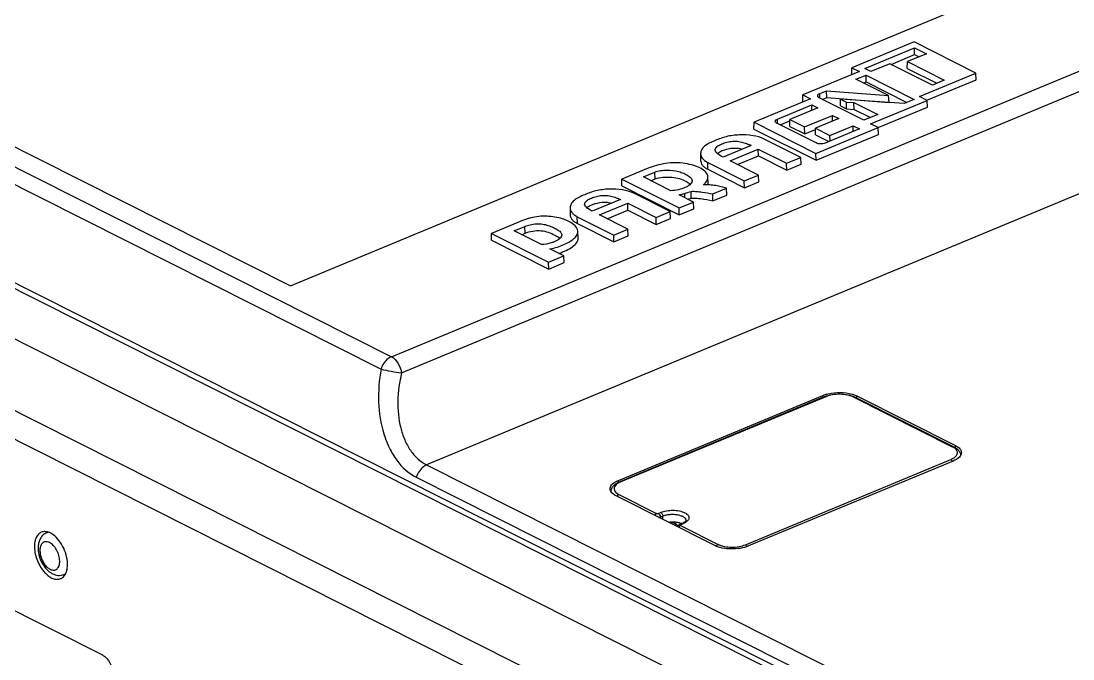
# Model space of a CAD drawing. Header units: millimetres. Extents: x -1493 to -686, y 1310 to 1867.
# Drawn here: x -831.47 to -790.02, y 1758.38 to 1783.52 of the extents above; entities that cross this region are included whole.
import ezdxf

# ---------------------------------------------------------------- set-up
doc = ezdxf.new("R2010")
doc.units = ezdxf.units.MM
doc.layers.get('0').update_dxf_attribs({"linetype": 'CONTINUOUS'})

msp = doc.modelspace()

# ---------------------------------------------------------------- linework, layer by layer
at = {"color": 7, "linetype": 'Continuous'}
for p, q in [((-820.86, 1773.084), (-790.599, 1785.654)), ((-816.88, 1770.294), (-784.91, 1783.573)), ((-842.073, 1782.982), (-816.88, 1770.294)), ((-816.481, 1769.653), (-784.511, 1782.932)), ((-842.478, 1782.494), (-817.286, 1769.806)), ((-839.81, 1782.628), (-820.86, 1773.084)), ((-796.284, 1782.702), (-798.733, 1781.685)), ((-793.844, 1781.474), (-796.284, 1782.702)), ((-798.228, 1781.655), (-796.265, 1782.471)), ((-797.185, 1781.816), (-796.26, 1782.2)), ((-795.796, 1782.235), (-796.548, 1781.923)), ((-796.26, 1782.2), (-796.265, 1782.471)), ((-796.265, 1782.471), (-795.796, 1782.235)), ((-796.26, 1782.2), (-796.088, 1782.114)), ((-798.734, 1781.418), (-798.733, 1781.685)), ((-798.733, 1781.685), (-798.433, 1781.534)), ((-797.984, 1781.532), (-798.228, 1781.655)), ((-797.234, 1781.84), (-797.984, 1781.532)), ((-795.559, 1781.001), (-797.234, 1781.84)), ((-796.55, 1781.656), (-796.548, 1781.923)), ((-796.55, 1781.656), (-795.392, 1781.07)), ((-796.548, 1781.923), (-795.101, 1781.191)), ((-798.433, 1781.534), (-800.661, 1780.609)), ((-798.573, 1781.227), (-798.177, 1781.391)), ((-798.172, 1781.121), (-798.177, 1781.391)), ((-798.177, 1781.391), (-796.28, 1780.436)), ((-796.072, 1780.548), (-793.844, 1781.474)), ((-793.831, 1781.206), (-793.844, 1781.474)), ((-797.286, 1780.582), (-798.573, 1781.227)), ((-798.276, 1781.078), (-798.172, 1781.121)), ((-798.172, 1781.121), (-796.569, 1780.313)), ((-795.774, 1780.4), (-793.831, 1781.206)), ((-795.101, 1781.191), (-795.559, 1781.001)), ((-800.362, 1780.458), (-802.59, 1779.533)), ((-800.663, 1780.342), (-800.661, 1780.609)), ((-800.661, 1780.609), (-800.362, 1780.458)), ((-798.258, 1779.615), (-800.019, 1780.502)), ((-799.997, 1780.662), (-799.732, 1780.773)), ((-799.991, 1780.488), (-799.997, 1780.662)), ((-799.886, 1780.435), (-799.725, 1780.503)), ((-799.725, 1780.503), (-799.732, 1780.773)), ((-799.732, 1780.773), (-797.286, 1780.582)), ((-799.725, 1780.503), (-797.266, 1780.311)), ((-799.184, 1780.182), (-799.176, 1780.445)), ((-799.176, 1780.445), (-798.944, 1780.328)), ((-796.674, 1780.269), (-799.176, 1780.445)), ((-797.266, 1780.311), (-797.286, 1780.582)), ((-796.28, 1780.436), (-796.674, 1780.269)), ((-795.773, 1780.397), (-796.072, 1780.548)), ((-781.51, 1780.144), (-815.491, 1766.03)), ((-801.669, 1779.657), (-800.315, 1780.219)), ((-800.073, 1780.097), (-801.172, 1779.64)), ((-800.31, 1779.998), (-800.315, 1780.219)), ((-800.315, 1780.219), (-800.073, 1780.097)), ((-799.184, 1780.182), (-798.941, 1780.059)), ((-798.941, 1780.059), (-798.944, 1780.328)), ((-798.944, 1780.328), (-798.652, 1780.31)), ((-798.941, 1780.059), (-798.649, 1780.041)), ((-798.649, 1780.041), (-798.652, 1780.31)), ((-798.652, 1780.31), (-797.713, 1779.841)), ((-798.649, 1780.041), (-798.006, 1779.72)), ((-798.001, 1779.472), (-795.773, 1780.397)), ((-797.702, 1779.323), (-795.759, 1780.13)), ((-795.759, 1780.13), (-795.773, 1780.397)), ((-801.663, 1779.482), (-801.669, 1779.657)), ((-801.559, 1779.43), (-801.172, 1779.59)), ((-801.174, 1779.373), (-801.172, 1779.64)), ((-801.172, 1779.64), (-800.595, 1779.35)), ((-800.595, 1779.35), (-799.496, 1779.806)), ((-799.254, 1779.685), (-800.171, 1779.304)), ((-799.492, 1779.586), (-799.496, 1779.806)), ((-799.496, 1779.806), (-799.254, 1779.685)), ((-797.713, 1779.841), (-798.258, 1779.615)), ((-843.606, 1779.185), (-779.002, 1746.647)), ((-802.591, 1779.266), (-802.59, 1779.533)), ((-802.591, 1779.266), (-800.144, 1778.033)), ((-802.59, 1779.533), (-800.15, 1778.304)), ((-800.139, 1778.717), (-801.693, 1779.497)), ((-801.174, 1779.373), (-800.59, 1779.079)), ((-800.59, 1779.079), (-800.595, 1779.35)), ((-800.59, 1779.079), (-800.172, 1779.253)), ((-800.173, 1779.037), (-800.171, 1779.304)), ((-800.171, 1779.304), (-799.599, 1779.016)), ((-800.15, 1778.304), (-797.701, 1779.321)), ((-798.439, 1779.274), (-799.789, 1778.713)), ((-799.599, 1779.016), (-798.682, 1779.396)), ((-798.678, 1779.174), (-798.682, 1779.396)), ((-798.682, 1779.396), (-798.439, 1779.274)), ((-797.701, 1779.321), (-798.001, 1779.472)), ((-797.688, 1779.054), (-797.701, 1779.321)), ((-843.64, 1778.98), (-779.036, 1746.442)), ((-800.75, 1778.146), (-802.189, 1778.871)), ((-800.173, 1779.037), (-799.646, 1778.772)), ((-800.144, 1778.033), (-797.688, 1779.054)), ((-799.595, 1778.793), (-799.599, 1779.016)), ((-852.474, 1778.618), (-771.7, 1737.937)), ((-802.702, 1778.618), (-803.812, 1778.157)), ((-803.533, 1778.017), (-802.423, 1778.478)), ((-802.418, 1778.207), (-802.423, 1778.478)), ((-802.423, 1778.478), (-801.306, 1777.915)), ((-804.694, 1778.3), (-804.693, 1778.032)), ((-804.41, 1777.679), (-804.412, 1777.948)), ((-804.412, 1777.948), (-802.973, 1777.223)), ((-802.416, 1777.454), (-803.533, 1778.017)), ((-803.236, 1777.867), (-802.418, 1778.207)), ((-802.418, 1778.207), (-801.301, 1777.645)), ((-801.306, 1777.915), (-800.75, 1778.146)), ((-801.301, 1777.645), (-801.306, 1777.915)), ((-800.737, 1777.879), (-800.75, 1778.146)), ((-800.144, 1778.033), (-800.15, 1778.304)), ((-852.923, 1777.712), (-772.307, 1737.111)), ((-806.759, 1777.719), (-807.794, 1777.289)), ((-806.95, 1777.381), (-806.496, 1777.569)), ((-806.487, 1777.3), (-806.496, 1777.569)), ((-804.41, 1777.679), (-802.967, 1776.953)), ((-801.301, 1777.645), (-800.737, 1777.879)), ((-807.796, 1777.022), (-807.794, 1777.289)), ((-807.794, 1777.289), (-805.543, 1776.155)), ((-805.869, 1776.836), (-806.95, 1777.381)), ((-806.653, 1777.231), (-806.487, 1777.3)), ((-804.394, 1777.116), (-804.405, 1777.383)), ((-802.973, 1777.223), (-802.416, 1777.454)), ((-802.967, 1776.953), (-802.973, 1777.223)), ((-802.967, 1776.953), (-802.403, 1777.187)), ((-802.403, 1777.187), (-802.416, 1777.454)), ((-843.758, 1777.051), (-779.004, 1744.438)), ((-807.796, 1777.022), (-805.538, 1775.885)), ((-805.891, 1776.011), (-807.331, 1776.736)), ((-804.981, 1776.389), (-805.546, 1776.674)), ((-805.315, 1776.557), (-805.321, 1776.729)), ((-805.064, 1776.54), (-805.071, 1776.809)), ((-804.215, 1776.707), (-803.678, 1776.93)), ((-804.209, 1776.437), (-804.215, 1776.707)), ((-803.663, 1776.664), (-803.678, 1776.93)), ((-807.852, 1776.487), (-808.963, 1776.026)), ((-808.674, 1775.881), (-807.564, 1776.342)), ((-807.559, 1776.072), (-807.564, 1776.342)), ((-807.564, 1776.342), (-806.448, 1775.78)), ((-805.543, 1776.155), (-804.981, 1776.389)), ((-804.968, 1776.122), (-804.981, 1776.389)), ((-804.209, 1776.437), (-803.663, 1776.664)), ((-809.836, 1776.164), (-809.835, 1775.897)), ((-807.558, 1775.319), (-808.674, 1775.881)), ((-808.378, 1775.732), (-807.559, 1776.072)), ((-807.559, 1776.072), (-806.443, 1775.509)), ((-806.448, 1775.78), (-805.891, 1776.011)), ((-805.878, 1775.744), (-805.891, 1776.011)), ((-805.538, 1775.885), (-805.543, 1776.155)), ((-805.538, 1775.885), (-804.968, 1776.122)), ((-811.901, 1775.583), (-812.936, 1775.154)), ((-812.04, 1775.252), (-811.622, 1775.426)), ((-811.613, 1775.157), (-811.622, 1775.426)), ((-809.552, 1775.544), (-809.554, 1775.812)), ((-809.554, 1775.812), (-808.114, 1775.088)), ((-809.552, 1775.544), (-808.109, 1774.817)), ((-806.443, 1775.509), (-806.448, 1775.78)), ((-806.443, 1775.509), (-805.878, 1775.744)), ((-812.937, 1774.887), (-812.936, 1775.154)), ((-812.936, 1775.154), (-810.685, 1774.02)), ((-810.968, 1774.712), (-812.04, 1775.252)), ((-811.743, 1775.103), (-811.613, 1775.157)), ((-809.517, 1774.958), (-809.528, 1775.225)), ((-808.114, 1775.088), (-807.558, 1775.319)), ((-808.109, 1774.817), (-808.114, 1775.088)), ((-808.109, 1774.817), (-807.545, 1775.052)), ((-807.545, 1775.052), (-807.558, 1775.319)), ((-812.937, 1774.887), (-810.679, 1773.749)), ((-810.685, 1774.02), (-810.086, 1774.268)), ((-810.086, 1774.268), (-810.634, 1774.544)), ((-810.073, 1774.001), (-810.086, 1774.268)), ((-810.679, 1773.749), (-810.685, 1774.02)), ((-810.679, 1773.749), (-810.073, 1774.001)), ((-807.935, 1765.418), (-799.874, 1768.766)), ((-799.799, 1768.721), (-807.883, 1765.363)), ((-799.755, 1768.717), (-807.84, 1765.359)), ((-799.871, 1768.691), (-799.874, 1768.766)), ((-794.765, 1766.734), (-798.673, 1768.702)), ((-794.708, 1766.734), (-798.617, 1768.703)), ((-798.539, 1768.664), (-798.54, 1768.748)), ((-798.54, 1768.748), (-794.652, 1766.79)), ((-794.651, 1766.702), (-794.652, 1766.79)), ((-815.491, 1766.03), (-778.507, 1747.403)), ((-802.922, 1762.882), (-794.837, 1766.24)), ((-794.742, 1766.181), (-802.803, 1762.833)), ((-815.897, 1765.542), (-778.913, 1746.915)), ((-807.933, 1765.34), (-807.935, 1765.418)), ((-807.875, 1765.343), (-807.876, 1765.343)), ((-807.875, 1765.343), (-807.876, 1765.343)), ((-804.137, 1762.85), (-808.025, 1764.809)), ((-807.912, 1764.865), (-806.432, 1764.119)), ((-806.366, 1764.118), (-806.271, 1764.158)), ((-806.285, 1763.974), (-806.189, 1764.013)), ((-806.283, 1763.931), (-806.285, 1763.974)), ((-806.185, 1763.882), (-806.189, 1764.013)), ((-828.257, 1758.528), (-838.126, 1763.499)), ((-805.703, 1763.707), (-805.632, 1763.771)), ((-805.703, 1763.707), (-805.575, 1763.642)), ((-805.428, 1763.716), (-805.524, 1763.676)), ((-805.485, 1763.642), (-804.004, 1762.896)), ((-805.385, 1763.712), (-805.48, 1763.672)), ((-830.466, 1763.354), (-830.41, 1763.379)), ((-829.782, 1761.708), (-829.726, 1761.73))]:
    msp.add_line(p, q, dxfattribs=at)
for centre, radius, start, end in [((-803.42, 1777.412), 1.089, 112.2207, 114.1271), ((-805.11, 1777.227), 0.0844, 346.7202, 0.2149), ((-804.615, 1777.107), 0.222, 0.048, 2.3724), ((-808.549, 1775.246), 1.122, 110.4127, 114.139), ((-824.133, 1836.388), 62.812, 287.54631, 287.67375), ((-807.51, 1764.564), 0.86, 112.5331, 115.0891), ((-807.995, 1765.114), 0.27, 209.9719, 213.4466), ((-805.663, 1763.189), 0.577, 65.9881, 68.6424), ((-830.49, 1762.801), 0.201, 101.9756, 117.7423), ((-830.344, 1763.075), 0.305, 100.2672, 113.7014)]:
    msp.add_arc(centre, radius, start, end, dxfattribs=at)
msp.add_ellipse((-805.962, 1763.588), major_axis=(0.422, -0.077), ratio=0.454261, start_param=0.994622, end_param=1.546408, dxfattribs=at)
for points, knots in [([(-800.081, 1780.573), (-800.081, 1780.582), (-800.071, 1780.625), (-800.028, 1780.649), (-799.997, 1780.662)], [0, 0, 0, 0, 0.196438, 1, 1, 1, 1]), ([(-800.019, 1780.502), (-800.028, 1780.507), (-800.056, 1780.522), (-800.08, 1780.551), (-800.081, 1780.573)], [0, 0, 0, 0, 0.310405, 1, 1, 1, 1]), ([(-801.754, 1779.568), (-801.755, 1779.576), (-801.745, 1779.62), (-801.701, 1779.644), (-801.669, 1779.657)], [0, 0, 0, 0, 0.19609, 1, 1, 1, 1]), ([(-801.693, 1779.497), (-801.702, 1779.501), (-801.729, 1779.517), (-801.753, 1779.546), (-801.754, 1779.568)], [0, 0, 0, 0, 0.310547, 1, 1, 1, 1]), ([(-804.121, 1778.815), (-804.199, 1778.782), (-804.346, 1778.717), (-804.537, 1778.604), (-804.665, 1778.462), (-804.694, 1778.35), (-804.694, 1778.3)], [0, 0, 0, 0, 0.313877, 0.591401, 0.813933, 1, 1, 1, 1]), ([(-804.124, 1778.436), (-804.125, 1778.476), (-804.068, 1778.564), (-803.936, 1778.651), (-803.756, 1778.726), (-803.54, 1778.777), (-803.307, 1778.797), (-803.082, 1778.758), (-802.882, 1778.697), (-802.758, 1778.647), (-802.702, 1778.618)], [0, 0, 0, 0, 0.07656, 0.178861, 0.303826, 0.446568, 0.600235, 0.746458, 0.879176, 1, 1, 1, 1]), ([(-802.189, 1778.871), (-802.326, 1778.94), (-802.652, 1779.025), (-803.158, 1779.05), (-803.665, 1778.987), (-803.978, 1778.874), (-804.121, 1778.815)], [0, 0, 0, 0, 0.231871, 0.500154, 0.765146, 1, 1, 1, 1]), ([(-803.812, 1778.157), (-803.884, 1778.192), (-803.982, 1778.255), (-804.088, 1778.348), (-804.123, 1778.407), (-804.124, 1778.436)], [0, 0, 0, 0, 0.559046, 0.800456, 1, 1, 1, 1]), ([(-804.035, 1778.303), (-804.023, 1778.313), (-803.971, 1778.353), (-803.912, 1778.385), (-803.865, 1778.406)], [0, 0, 0, 0, 0.227896, 1, 1, 1, 1]), ([(-803.832, 1778.42), (-803.775, 1778.444), (-803.649, 1778.483), (-803.45, 1778.518), (-803.243, 1778.521), (-803.109, 1778.493), (-803.045, 1778.476)], [0, 0, 0, 0, 0.232002, 0.49023, 0.752847, 1, 1, 1, 1]), ([(-799.789, 1778.713), (-799.845, 1778.689), (-799.966, 1778.673), (-800.087, 1778.691), (-800.139, 1778.717)], [0, 0, 0, 0, 0.512047, 1, 1, 1, 1]), ([(-804.405, 1777.383), (-804.411, 1777.524), (-804.643, 1777.714), (-804.969, 1777.839), (-805.314, 1777.919), (-805.69, 1777.947), (-806.073, 1777.915), (-806.431, 1777.838), (-806.655, 1777.762), (-806.759, 1777.719)], [0, 0, 0, 0, 0.164952, 0.284563, 0.422397, 0.572651, 0.724615, 0.868295, 1, 1, 1, 1]), ([(-804.694, 1778.3), (-804.694, 1778.267), (-804.682, 1778.198), (-804.626, 1778.103), (-804.533, 1778.016), (-804.455, 1777.97), (-804.412, 1777.948)], [0, 0, 0, 0, 0.206079, 0.431075, 0.693077, 1, 1, 1, 1]), ([(-804.693, 1778.032), (-804.693, 1778), (-804.681, 1777.931), (-804.625, 1777.834), (-804.531, 1777.748), (-804.454, 1777.701), (-804.41, 1777.679)], [0, 0, 0, 0, 0.206201, 0.430847, 0.693403, 1, 1, 1, 1]), ([(-806.496, 1777.569), (-806.426, 1777.598), (-806.269, 1777.634), (-805.952, 1777.655), (-805.638, 1777.625), (-805.367, 1777.529), (-805.207, 1777.442), (-805.089, 1777.351), (-805.025, 1777.269), (-805.025, 1777.227)], [0, 0, 0, 0, 0.140995, 0.294824, 0.590503, 0.716953, 0.827539, 0.923352, 1, 1, 1, 1]), ([(-806.487, 1777.3), (-806.389, 1777.341), (-806.167, 1777.378), (-805.841, 1777.379), (-805.535, 1777.328), (-805.356, 1777.254), (-805.278, 1777.212)], [0, 0, 0, 0, 0.255085, 0.535624, 0.786706, 1, 1, 1, 1]), ([(-805.028, 1777.208), (-805.04, 1777.154), (-805.131, 1777.049), (-805.322, 1776.942), (-805.578, 1776.867), (-805.768, 1776.834), (-805.869, 1776.836)], [0, 0, 0, 0, 0.172287, 0.402955, 0.685726, 1, 1, 1, 1]), ([(-805.278, 1777.212), (-805.263, 1777.203), (-805.204, 1777.169), (-805.149, 1777.129), (-805.112, 1777.096)], [0, 0, 0, 0, 0.264908, 1, 1, 1, 1]), ([(-804.578, 1777.067), (-804.553, 1777.091), (-804.471, 1777.178), (-804.401, 1777.296), (-804.405, 1777.383)], [0, 0, 0, 0, 0.28467, 1, 1, 1, 1]), ([(-809.262, 1776.679), (-809.341, 1776.646), (-809.488, 1776.581), (-809.678, 1776.468), (-809.806, 1776.327), (-809.836, 1776.214), (-809.836, 1776.164)], [0, 0, 0, 0, 0.313877, 0.591401, 0.813933, 1, 1, 1, 1]), ([(-807.331, 1776.736), (-807.468, 1776.805), (-807.793, 1776.889), (-808.299, 1776.914), (-808.807, 1776.851), (-809.119, 1776.739), (-809.262, 1776.679)], [0, 0, 0, 0, 0.231871, 0.500154, 0.765146, 1, 1, 1, 1]), ([(-805.546, 1776.674), (-805.489, 1776.686), (-805.414, 1776.703), (-805.339, 1776.724), (-805.321, 1776.729)], [0, 0, 0, 0, 0.755442, 1, 1, 1, 1]), ([(-805.071, 1776.809), (-804.996, 1776.815), (-804.847, 1776.808), (-804.561, 1776.78), (-804.351, 1776.74), (-804.215, 1776.707)], [0, 0, 0, 0, 0.260888, 0.515351, 1, 1, 1, 1]), ([(-803.678, 1776.93), (-803.817, 1776.971), (-804.032, 1777.033), (-804.336, 1777.069), (-804.496, 1777.068), (-804.578, 1777.067)], [0, 0, 0, 0, 0.475198, 0.732494, 1, 1, 1, 1]), ([(-809.266, 1776.3), (-809.268, 1776.34), (-809.21, 1776.427), (-809.08, 1776.514), (-808.901, 1776.589), (-808.688, 1776.64), (-808.457, 1776.662), (-808.233, 1776.625), (-808.033, 1776.564), (-807.909, 1776.516), (-807.852, 1776.487)], [0, 0, 0, 0, 0.076489, 0.178485, 0.303032, 0.445297, 0.598616, 0.745374, 0.878475, 1, 1, 1, 1]), ([(-808.963, 1776.026), (-809.032, 1776.061), (-809.127, 1776.123), (-809.231, 1776.214), (-809.264, 1776.272), (-809.266, 1776.3)], [0, 0, 0, 0, 0.558248, 0.799732, 1, 1, 1, 1]), ([(-809.176, 1776.167), (-809.165, 1776.177), (-809.113, 1776.218), (-809.054, 1776.249), (-809.007, 1776.27)], [0, 0, 0, 0, 0.227918, 1, 1, 1, 1]), ([(-808.94, 1776.298), (-808.824, 1776.341), (-808.636, 1776.383), (-808.384, 1776.385), (-808.259, 1776.359), (-808.199, 1776.343)], [0, 0, 0, 0, 0.493036, 0.75381, 1, 1, 1, 1]), ([(-804.871, 1776.538), (-804.813, 1776.535), (-804.59, 1776.516), (-804.369, 1776.476), (-804.209, 1776.437)], [0, 0, 0, 0, 0.260552, 1, 1, 1, 1]), ([(-809.836, 1776.164), (-809.836, 1776.131), (-809.824, 1776.063), (-809.767, 1775.967), (-809.674, 1775.881), (-809.597, 1775.834), (-809.554, 1775.812)], [0, 0, 0, 0, 0.206079, 0.431075, 0.693077, 1, 1, 1, 1]), ([(-809.835, 1775.897), (-809.835, 1775.864), (-809.823, 1775.795), (-809.766, 1775.699), (-809.673, 1775.612), (-809.595, 1775.566), (-809.552, 1775.544)], [0, 0, 0, 0, 0.206201, 0.430847, 0.693403, 1, 1, 1, 1]), ([(-811.389, 1775.764), (-811.435, 1775.753), (-811.61, 1775.703), (-811.778, 1775.634), (-811.901, 1775.583)], [0, 0, 0, 0, 0.26377, 1, 1, 1, 1]), ([(-811.622, 1775.426), (-811.554, 1775.454), (-811.404, 1775.501), (-811.166, 1775.54), (-810.923, 1775.53), (-810.703, 1775.473), (-810.515, 1775.394), (-810.352, 1775.31), (-810.221, 1775.225), (-810.164, 1775.135), (-810.164, 1775.094)], [0, 0, 0, 0, 0.137472, 0.289585, 0.444734, 0.584579, 0.708732, 0.823163, 0.923295, 1, 1, 1, 1]), ([(-809.529, 1775.225), (-809.533, 1775.337), (-809.737, 1775.574), (-810.173, 1775.759), (-810.756, 1775.858), (-811.18, 1775.816), (-811.389, 1775.764)], [0, 0, 0, 0, 0.161397, 0.393597, 0.689517, 1, 1, 1, 1]), ([(-811.613, 1775.157), (-811.516, 1775.197), (-811.306, 1775.256), (-810.895, 1775.282), (-810.603, 1775.171), (-810.435, 1775.084)], [0, 0, 0, 0, 0.257255, 0.534671, 1, 1, 1, 1]), ([(-810.164, 1775.094), (-810.166, 1775.036), (-810.27, 1774.914), (-810.392, 1774.852), (-810.468, 1774.821)], [0, 0, 0, 0, 0.415946, 1, 1, 1, 1]), ([(-810.435, 1775.084), (-810.417, 1775.075), (-810.348, 1775.039), (-810.282, 1774.997), (-810.24, 1774.96)], [0, 0, 0, 0, 0.268268, 1, 1, 1, 1]), ([(-810.081, 1774.717), (-810.008, 1774.749), (-809.871, 1774.816), (-809.695, 1774.935), (-809.565, 1775.065), (-809.528, 1775.175), (-809.529, 1775.225)], [0, 0, 0, 0, 0.307636, 0.580379, 0.810653, 1, 1, 1, 1]), ([(-810.468, 1774.821), (-810.504, 1774.806), (-810.663, 1774.745), (-810.836, 1774.71), (-810.968, 1774.712)], [0, 0, 0, 0, 0.228004, 1, 1, 1, 1]), ([(-810.634, 1774.544), (-810.534, 1774.564), (-810.345, 1774.606), (-810.165, 1774.68), (-810.081, 1774.717)], [0, 0, 0, 0, 0.524929, 1, 1, 1, 1]), ([(-810.279, 1774.365), (-810.181, 1774.4), (-809.998, 1774.475), (-809.757, 1774.61), (-809.578, 1774.759), (-809.515, 1774.897), (-809.517, 1774.958)], [0, 0, 0, 0, 0.309639, 0.58591, 0.818349, 1, 1, 1, 1]), ([(-816.88, 1770.294), (-816.925, 1770.275), (-817.111, 1770.162), (-817.237, 1769.965), (-817.286, 1769.806)], [0, 0, 0, 0, 0.229458, 1, 1, 1, 1]), ([(-816.88, 1770.294), (-816.772, 1770.24), (-816.591, 1770.036), (-816.5, 1769.789), (-816.481, 1769.653)], [0, 0, 0, 0, 0.467987, 1, 1, 1, 1]), ([(-817.286, 1769.806), (-817.366, 1769.377), (-817.434, 1768.513), (-817.272, 1767.454), (-816.978, 1766.696), (-816.606, 1766.069), (-816.2, 1765.695), (-815.897, 1765.542)], [0, 0, 0, 0, 0.275334, 0.541523, 0.667209, 0.785897, 1, 1, 1, 1]), ([(-817.286, 1769.806), (-817.155, 1769.771), (-816.887, 1769.715), (-816.618, 1769.67), (-816.481, 1769.653)], [0, 0, 0, 0, 0.495929, 1, 1, 1, 1]), ([(-816.481, 1769.653), (-816.568, 1769.294), (-816.667, 1768.57), (-816.584, 1767.671), (-816.372, 1767.022), (-816.146, 1766.603), (-815.855, 1766.26), (-815.616, 1766.093), (-815.491, 1766.03)], [0, 0, 0, 0, 0.276234, 0.541714, 0.666812, 0.784854, 0.895568, 1, 1, 1, 1]), ([(-799.874, 1768.766), (-799.858, 1768.773), (-799.791, 1768.799), (-799.722, 1768.819), (-799.669, 1768.832)], [0, 0, 0, 0, 0.238075, 1, 1, 1, 1]), ([(-799.799, 1768.721), (-799.708, 1768.759), (-799.507, 1768.812), (-799.196, 1768.834), (-798.891, 1768.804), (-798.7, 1768.745), (-798.617, 1768.703)], [0, 0, 0, 0, 0.244239, 0.509783, 0.769752, 1, 1, 1, 1]), ([(-798.673, 1768.702), (-798.708, 1768.72), (-798.786, 1768.751), (-798.961, 1768.797), (-799.201, 1768.82), (-799.487, 1768.799), (-799.672, 1768.751), (-799.755, 1768.717)], [0, 0, 0, 0, 0.106901, 0.226051, 0.488279, 0.75691, 1, 1, 1, 1]), ([(-799.669, 1768.832), (-799.512, 1768.87), (-799.194, 1768.9), (-798.875, 1768.863), (-798.725, 1768.82)], [0, 0, 0, 0, 0.508024, 1, 1, 1, 1]), ([(-798.725, 1768.82), (-798.708, 1768.815), (-798.645, 1768.795), (-798.583, 1768.77), (-798.54, 1768.748)], [0, 0, 0, 0, 0.264849, 1, 1, 1, 1]), ([(-799.755, 1768.717), (-799.762, 1768.72), (-799.777, 1768.725), (-799.792, 1768.724), (-799.799, 1768.721)], [0, 0, 0, 0, 0.533615, 1, 1, 1, 1]), ([(-798.673, 1768.702), (-798.664, 1768.706), (-798.644, 1768.711), (-798.625, 1768.707), (-798.617, 1768.703)], [0, 0, 0, 0, 0.526113, 1, 1, 1, 1]), ([(-794.765, 1766.734), (-794.755, 1766.738), (-794.736, 1766.743), (-794.716, 1766.738), (-794.708, 1766.734)], [0, 0, 0, 0, 0.526113, 1, 1, 1, 1]), ([(-794.704, 1766.699), (-794.709, 1766.702), (-794.728, 1766.715), (-794.749, 1766.726), (-794.765, 1766.734)], [0, 0, 0, 0, 0.24079, 1, 1, 1, 1]), ([(-794.708, 1766.734), (-794.674, 1766.717), (-794.609, 1766.678), (-794.527, 1766.604), (-794.47, 1766.515), (-794.454, 1766.446), (-794.453, 1766.412)], [0, 0, 0, 0, 0.270351, 0.521521, 0.762262, 1, 1, 1, 1]), ([(-794.576, 1766.747), (-794.531, 1766.717), (-794.454, 1766.653), (-794.418, 1766.556), (-794.418, 1766.512)], [0, 0, 0, 0, 0.55572, 1, 1, 1, 1]), ([(-794.837, 1766.24), (-794.805, 1766.254), (-794.745, 1766.283), (-794.668, 1766.336), (-794.612, 1766.394), (-794.578, 1766.458), (-794.572, 1766.525), (-794.593, 1766.59), (-794.639, 1766.65), (-794.68, 1766.683), (-794.704, 1766.699)], [0, 0, 0, 0, 0.167603, 0.314291, 0.440142, 0.548774, 0.648341, 0.75043, 0.865566, 1, 1, 1, 1]), ([(-794.451, 1766.398), (-794.463, 1766.376), (-794.539, 1766.279), (-794.652, 1766.218), (-794.742, 1766.181)], [0, 0, 0, 0, 0.206944, 1, 1, 1, 1]), ([(-794.418, 1766.512), (-794.418, 1766.483), (-794.427, 1766.443), (-794.445, 1766.407), (-794.451, 1766.398)], [0, 0, 0, 0, 0.735562, 1, 1, 1, 1]), ([(-815.491, 1766.03), (-815.537, 1766.011), (-815.723, 1765.898), (-815.848, 1765.7), (-815.897, 1765.542)], [0, 0, 0, 0, 0.229458, 1, 1, 1, 1]), ([(-794.837, 1766.24), (-794.824, 1766.233), (-794.799, 1766.211), (-794.782, 1766.184), (-794.774, 1766.168)], [0, 0, 0, 0, 0.46116, 1, 1, 1, 1]), ([(-808.259, 1765.078), (-808.261, 1765.134), (-808.204, 1765.267), (-808.09, 1765.341), (-808.023, 1765.376)], [0, 0, 0, 0, 0.425133, 1, 1, 1, 1]), ([(-808.229, 1764.979), (-808.233, 1764.987), (-808.249, 1765.018), (-808.257, 1765.053), (-808.259, 1765.078)], [0, 0, 0, 0, 0.262157, 1, 1, 1, 1]), ([(-808.22, 1764.984), (-808.22, 1765.025), (-808.2, 1765.109), (-808.124, 1765.215), (-808.015, 1765.301), (-807.93, 1765.344), (-807.883, 1765.363)], [0, 0, 0, 0, 0.230753, 0.466952, 0.720073, 1, 1, 1, 1]), ([(-807.876, 1765.343), (-807.908, 1765.327), (-807.966, 1765.296), (-808.037, 1765.238), (-808.085, 1765.174), (-808.106, 1765.104), (-808.097, 1765.034), (-808.058, 1764.969), (-807.995, 1764.911), (-807.942, 1764.88), (-807.912, 1764.865)], [0, 0, 0, 0, 0.159424, 0.296649, 0.413358, 0.515748, 0.615067, 0.723916, 0.851038, 1, 1, 1, 1]), ([(-807.84, 1765.359), (-807.847, 1765.362), (-807.861, 1765.367), (-807.877, 1765.365), (-807.883, 1765.363)], [0, 0, 0, 0, 0.533615, 1, 1, 1, 1]), ([(-808.025, 1764.809), (-808.046, 1764.819), (-808.119, 1764.86), (-808.187, 1764.915), (-808.22, 1764.965)], [0, 0, 0, 0, 0.285306, 1, 1, 1, 1]), ([(-807.912, 1764.865), (-807.92, 1764.862), (-807.951, 1764.844), (-807.974, 1764.814), (-807.985, 1764.789)], [0, 0, 0, 0, 0.229218, 1, 1, 1, 1]), ([(-806.271, 1764.158), (-806.198, 1764.188), (-806.036, 1764.23), (-805.785, 1764.249), (-805.574, 1764.228), (-805.42, 1764.188), (-805.324, 1764.15), (-805.246, 1764.103), (-805.189, 1764.049), (-805.156, 1763.989), (-805.152, 1763.924), (-805.176, 1763.861), (-805.226, 1763.804), (-805.297, 1763.752), (-805.354, 1763.725), (-805.385, 1763.712)], [0, 0, 0, 0, 0.148681, 0.312975, 0.473357, 0.546231, 0.611615, 0.668376, 0.716451, 0.757466, 0.795286, 0.835211, 0.881554, 0.936414, 1, 1, 1, 1]), ([(-806.432, 1764.119), (-806.44, 1764.116), (-806.471, 1764.098), (-806.493, 1764.068), (-806.505, 1764.043)], [0, 0, 0, 0, 0.229218, 1, 1, 1, 1]), ([(-806.432, 1764.119), (-806.422, 1764.114), (-806.399, 1764.111), (-806.376, 1764.114), (-806.366, 1764.118)], [0, 0, 0, 0, 0.487778, 1, 1, 1, 1]), ([(-806.366, 1764.118), (-806.355, 1764.113), (-806.333, 1764.095), (-806.3, 1764.048), (-806.286, 1764.003), (-806.285, 1763.974)], [0, 0, 0, 0, 0.220616, 0.476697, 1, 1, 1, 1]), ([(-806.337, 1763.958), (-806.332, 1763.959), (-806.315, 1763.963), (-806.297, 1763.968), (-806.285, 1763.974)], [0, 0, 0, 0, 0.264413, 1, 1, 1, 1]), ([(-806.271, 1764.158), (-806.259, 1764.152), (-806.238, 1764.135), (-806.204, 1764.088), (-806.19, 1764.043), (-806.189, 1764.013)], [0, 0, 0, 0, 0.220616, 0.476697, 1, 1, 1, 1]), ([(-806.189, 1764.013), (-806.147, 1764.031), (-806.053, 1764.059), (-805.905, 1764.081), (-805.75, 1764.084), (-805.601, 1764.068), (-805.47, 1764.033), (-805.378, 1763.989), (-805.323, 1763.946), (-805.294, 1763.913), (-805.276, 1763.877), (-805.272, 1763.852), (-805.272, 1763.84)], [0, 0, 0, 0, 0.135555, 0.285044, 0.439265, 0.588308, 0.723007, 0.836439, 0.884334, 0.926655, 0.964548, 1, 1, 1, 1]), ([(-805.272, 1763.84), (-805.272, 1763.835), (-805.276, 1763.825), (-805.285, 1763.811), (-805.308, 1763.785), (-805.355, 1763.75), (-805.401, 1763.727), (-805.428, 1763.716)], [0, 0, 0, 0, 0.069799, 0.144748, 0.253179, 0.570256, 1, 1, 1, 1]), ([(-805.966, 1763.772), (-805.876, 1763.785), (-805.741, 1763.788), (-805.569, 1763.763), (-805.49, 1763.74), (-805.453, 1763.726)], [0, 0, 0, 0, 0.523566, 0.77374, 1, 1, 1, 1]), ([(-805.607, 1763.591), (-805.6, 1763.61), (-805.578, 1763.646), (-805.542, 1763.668), (-805.524, 1763.676)], [0, 0, 0, 0, 0.501926, 1, 1, 1, 1]), ([(-805.485, 1763.642), (-805.492, 1763.639), (-805.523, 1763.621), (-805.546, 1763.591), (-805.557, 1763.566)], [0, 0, 0, 0, 0.229218, 1, 1, 1, 1]), ([(-805.48, 1763.672), (-805.487, 1763.676), (-805.502, 1763.681), (-805.517, 1763.679), (-805.524, 1763.676)], [0, 0, 0, 0, 0.533615, 1, 1, 1, 1]), ([(-805.48, 1763.672), (-805.487, 1763.669), (-805.497, 1763.663), (-805.496, 1763.653), (-805.493, 1763.647), (-805.488, 1763.644), (-805.485, 1763.642)], [0, 0, 0, 0, 0.518487, 0.61796, 0.725923, 1, 1, 1, 1]), ([(-805.385, 1763.712), (-805.392, 1763.715), (-805.406, 1763.72), (-805.422, 1763.718), (-805.428, 1763.716)], [0, 0, 0, 0, 0.533615, 1, 1, 1, 1]), ([(-830.675, 1763.374), (-830.718, 1763.356), (-830.802, 1763.297), (-830.89, 1763.16), (-830.94, 1762.985), (-830.948, 1762.856), (-830.946, 1762.788)], [0, 0, 0, 0, 0.207944, 0.437429, 0.701178, 1, 1, 1, 1]), ([(-830.466, 1763.354), (-830.514, 1763.333), (-830.603, 1763.276), (-830.704, 1763.154), (-830.77, 1763.009), (-830.792, 1762.904), (-830.798, 1762.851)], [0, 0, 0, 0, 0.247671, 0.495218, 0.744549, 1, 1, 1, 1]), ([(-830.352, 1763.359), (-830.406, 1763.382), (-830.514, 1763.411), (-830.627, 1763.394), (-830.675, 1763.374)], [0, 0, 0, 0, 0.528518, 1, 1, 1, 1]), ([(-830.352, 1762.968), (-830.381, 1762.983), (-830.44, 1763.004), (-830.503, 1763.004), (-830.532, 1762.998)], [0, 0, 0, 0, 0.530608, 1, 1, 1, 1]), ([(-829.644, 1762.132), (-829.649, 1762.372), (-829.756, 1762.732), (-830.016, 1763.117), (-830.186, 1763.268), (-830.276, 1763.32)], [0, 0, 0, 0, 0.518198, 0.775239, 1, 1, 1, 1]), ([(-830.946, 1762.788), (-830.942, 1762.604), (-830.855, 1762.238), (-830.661, 1761.916), (-830.536, 1761.781)], [0, 0, 0, 0, 0.498988, 1, 1, 1, 1]), ([(-830.798, 1762.851), (-830.808, 1762.758), (-830.8, 1762.564), (-830.718, 1762.284), (-830.577, 1762.029), (-830.446, 1761.886), (-830.373, 1761.828)], [0, 0, 0, 0, 0.243783, 0.500009, 0.756231, 1, 1, 1, 1]), ([(-830.584, 1762.98), (-830.616, 1762.962), (-830.677, 1762.904), (-830.724, 1762.778), (-830.735, 1762.625), (-830.715, 1762.486), (-830.681, 1762.372), (-830.637, 1762.258), (-830.565, 1762.129), (-830.458, 1762.001), (-830.372, 1761.937), (-830.329, 1761.915)], [0, 0, 0, 0, 0.088853, 0.192993, 0.316131, 0.45477, 0.527714, 0.601522, 0.746844, 0.881899, 1, 1, 1, 1]), ([(-830.329, 1761.915), (-830.305, 1761.902), (-830.256, 1761.884), (-830.182, 1761.876), (-830.113, 1761.891), (-830.053, 1761.928), (-830.006, 1761.986), (-829.959, 1762.091), (-829.942, 1762.256), (-829.978, 1762.468), (-830.064, 1762.676), (-830.188, 1762.851), (-830.295, 1762.939), (-830.352, 1762.968)], [0, 0, 0, 0, 0.054248, 0.103089, 0.148666, 0.19419, 0.242854, 0.296899, 0.423385, 0.570565, 0.725615, 0.873064, 1, 1, 1, 1]), ([(-802.803, 1762.833), (-803.017, 1762.744), (-803.378, 1762.696), (-803.83, 1762.738), (-804.045, 1762.804), (-804.137, 1762.85)], [0, 0, 0, 0, 0.510724, 0.773975, 1, 1, 1, 1]), ([(-804.004, 1762.896), (-804.011, 1762.893), (-804.042, 1762.876), (-804.064, 1762.847), (-804.076, 1762.823)], [0, 0, 0, 0, 0.22928, 1, 1, 1, 1]), ([(-804.004, 1762.896), (-803.969, 1762.879), (-803.891, 1762.847), (-803.716, 1762.802), (-803.476, 1762.778), (-803.19, 1762.799), (-803.005, 1762.848), (-802.922, 1762.882)], [0, 0, 0, 0, 0.106901, 0.226051, 0.488279, 0.75691, 1, 1, 1, 1]), ([(-802.922, 1762.882), (-802.909, 1762.875), (-802.884, 1762.854), (-802.867, 1762.827), (-802.86, 1762.811)], [0, 0, 0, 0, 0.461264, 1, 1, 1, 1]), ([(-830.536, 1761.781), (-830.488, 1761.73), (-830.389, 1761.64), (-830.227, 1761.547), (-830.064, 1761.51), (-829.96, 1761.527), (-829.915, 1761.546)], [0, 0, 0, 0, 0.299956, 0.563906, 0.793129, 1, 1, 1, 1]), ([(-830.373, 1761.828), (-830.363, 1761.819), (-830.32, 1761.787), (-830.274, 1761.758), (-830.238, 1761.74)], [0, 0, 0, 0, 0.253679, 1, 1, 1, 1]), ([(-829.751, 1761.684), (-829.743, 1761.696), (-829.711, 1761.748), (-829.689, 1761.806), (-829.676, 1761.85)], [0, 0, 0, 0, 0.236431, 1, 1, 1, 1]), ([(-829.676, 1761.85), (-829.67, 1761.872), (-829.648, 1761.964), (-829.642, 1762.059), (-829.644, 1762.132)], [0, 0, 0, 0, 0.23466, 1, 1, 1, 1]), ([(-830.238, 1761.74), (-830.168, 1761.705), (-830.052, 1761.67), (-829.895, 1761.674), (-829.819, 1761.693), (-829.782, 1761.708)], [0, 0, 0, 0, 0.499838, 0.74975, 1, 1, 1, 1]), ([(-829.915, 1761.546), (-829.899, 1761.552), (-829.835, 1761.585), (-829.782, 1761.639), (-829.751, 1761.684)], [0, 0, 0, 0, 0.242015, 1, 1, 1, 1]), ([(-828.257, 1758.528), (-828.135, 1758.467), (-827.94, 1758.23), (-827.854, 1757.946), (-827.85, 1757.795)], [0, 0, 0, 0, 0.474977, 1, 1, 1, 1])]:
    msp.add_open_spline(points, degree=3, knots=knots, dxfattribs=at)
for points in [[(-804.397, 1777.067), (-804.395, 1777.08), (-804.394, 1777.094), (-804.394, 1777.107)], [(-805.321, 1776.729), (-805.238, 1776.757), (-805.155, 1776.783), (-805.071, 1776.809)], [(-805.064, 1776.54), (-804.999, 1776.544), (-804.935, 1776.542), (-804.871, 1776.538)], [(-794.652, 1766.79), (-794.626, 1766.777), (-794.601, 1766.763), (-794.576, 1766.747)], [(-808.023, 1765.376), (-807.995, 1765.392), (-807.965, 1765.405), (-807.935, 1765.418)], [(-830.276, 1763.32), (-830.301, 1763.335), (-830.326, 1763.348), (-830.352, 1763.359)]]:
    msp.add_open_spline(points, degree=3, dxfattribs=at)

doc.saveas('drawing.dxf')
